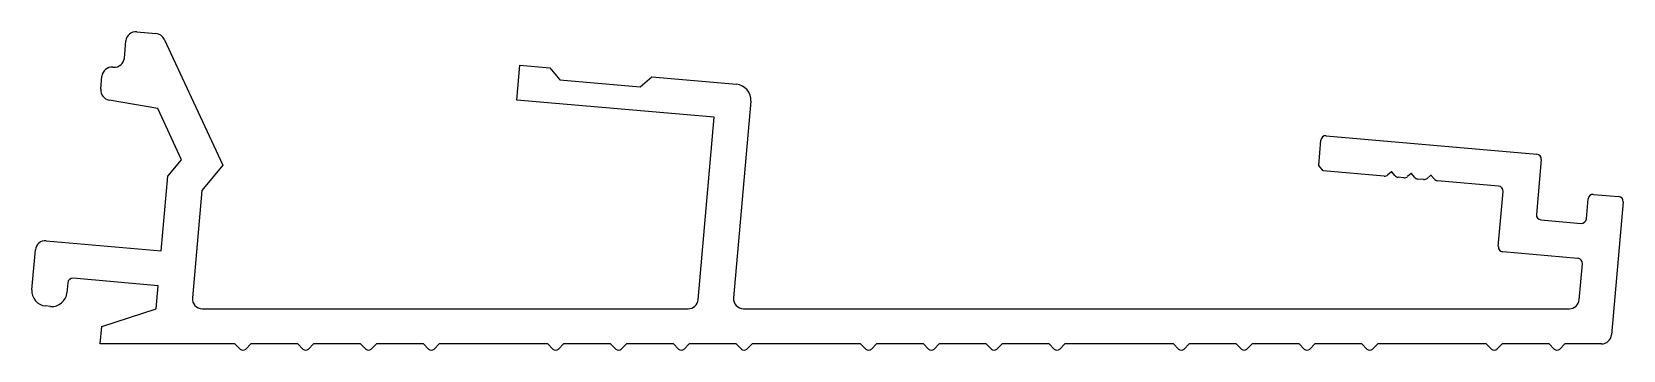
# Model space of a CAD drawing. Extents: x -42.4 to 38.2, y 0 to 16.2.
import ezdxf

# ---------------------------------------------------------------- set-up
doc = ezdxf.new("R2010")
doc.units = 0
doc.layers.add('1', color=7, linetype='CONTINUOUS')

msp = doc.modelspace()

# ---------------------------------------------------------------- linework, layer by layer
at = {"layer": '1', "color": 7, "linetype": 'CONTINUOUS'}
for p, q in [((-37.103, 16.161), (-36.131, 16.076)), ((-37.731, 14.831), (-37.655, 15.697)), ((-35.713, 15.783), (-32.737, 9.402)), ((-38.923, 13.248), (-38.866, 13.906)), ((-38.313, 14.37), (-38.283, 14.367)), ((-17.861, 12.701), (-17.707, 14.464)), ((-17.707, 14.464), (-16.183, 14.331)), ((-16.183, 14.331), (-15.683, 13.735)), ((-15.683, 13.735), (-11.618, 13.379)), ((-11.618, 13.379), (-11.022, 13.879)), ((-11.022, 13.879), (-6.739, 13.504)), ((-36.041, 12.275), (-38.502, 12.701)), ((-34.83, 9.677), (-36.041, 12.275)), ((-7.869, 11.827), (-17.861, 12.701)), ((-6.011, 12.638), (-6.883, 2.67)), ((-8.678, 2.581), (-7.869, 11.827)), ((22.745, 9.389), (22.857, 10.664)), ((23.127, 10.892), (33.787, 9.959)), ((-35.535, 8.836), (-34.83, 9.677)), ((34.014, 9.688), (33.77, 6.899)), ((-32.737, 9.402), (-33.811, 8.122)), ((22.972, 9.118), (22.745, 9.389)), ((26.067, 8.848), (22.972, 9.118)), ((26.435, 9.061), (26.249, 8.905)), ((26.602, 8.874), (26.446, 9.06)), ((27.431, 8.973), (27.246, 8.818)), ((27.598, 8.787), (27.442, 8.972)), ((28.427, 8.886), (28.242, 8.731)), ((28.594, 8.7), (28.438, 8.885)), ((-35.865, 5.061), (-35.535, 8.836)), ((-33.811, 8.122), (-34.288, 2.67)), ((27.063, 8.76), (26.771, 8.786)), ((28.059, 8.673), (27.767, 8.699)), ((28.059, 8.673), (27.767, 8.699)), ((31.858, 8.341), (28.764, 8.612)), ((31.841, 5.281), (32.086, 8.07)), ((36.3, 6.677), (36.389, 7.694)), ((36.66, 7.921), (37.935, 7.809)), ((38.162, 7.538), (37.573, 0.801)), ((33.997, 6.628), (36.029, 6.45)), ((-42.413, 3.084), (-42.236, 5.106)), ((-41.683, 5.57), (-35.865, 5.061)), ((35.874, 4.677), (32.069, 5.01)), ((35.942, 2.581), (36.101, 4.406)), ((-40.595, 3.437), (-40.639, 2.929)), ((-36.02, 3.288), (-40.324, 3.664)), ((-36.123, 2.116), (-36.02, 3.288)), ((-41.463, 2.238), (-41.722, 2.261)), ((-38.871, 1.222), (-36.123, 2.116)), ((-33.78, 2.116), (-9.186, 2.116)), ((-6.375, 2.116), (35.434, 2.116)), ((-38.949, 0.336), (-38.871, 1.222)), ((-32.128, 0.336), (-38.949, 0.336)), ((-31.869, 0.077), (-32.128, 0.336)), ((-31.328, 0.336), (-31.586, 0.077)), ((-28.948, 0.336), (-31.328, 0.336)), ((-28.689, 0.077), (-28.948, 0.336)), ((-28.148, 0.336), (-28.406, 0.077)), ((-25.768, 0.336), (-28.148, 0.336)), ((-25.509, 0.077), (-25.768, 0.336)), ((-24.968, 0.336), (-25.226, 0.077)), ((-22.588, 0.336), (-24.968, 0.336)), ((-22.329, 0.077), (-22.588, 0.336)), ((-21.788, 0.336), (-22.046, 0.077)), ((-16.288, 0.336), (-21.788, 0.336)), ((-16.029, 0.077), (-16.288, 0.336)), ((-15.488, 0.336), (-15.746, 0.077)), ((-13.108, 0.336), (-15.488, 0.336)), ((-12.849, 0.077), (-13.108, 0.336)), ((-12.308, 0.336), (-12.566, 0.077)), ((-9.928, 0.336), (-12.308, 0.336)), ((-9.669, 0.077), (-9.928, 0.336)), ((-9.128, 0.336), (-9.386, 0.077)), ((-6.748, 0.336), (-9.128, 0.336)), ((-6.489, 0.077), (-6.748, 0.336)), ((-5.948, 0.336), (-6.206, 0.077)), ((-0.448, 0.336), (-5.948, 0.336)), ((-0.189, 0.077), (-0.448, 0.336)), ((0.352, 0.336), (0.094, 0.077)), ((2.732, 0.336), (0.352, 0.336)), ((2.991, 0.077), (2.732, 0.336)), ((3.532, 0.336), (3.274, 0.077)), ((5.912, 0.336), (3.532, 0.336)), ((6.171, 0.077), (5.912, 0.336)), ((6.712, 0.336), (6.454, 0.077)), ((9.092, 0.336), (6.712, 0.336)), ((9.351, 0.077), (9.092, 0.336)), ((9.892, 0.336), (9.634, 0.077)), ((15.392, 0.336), (9.892, 0.336)), ((15.651, 0.077), (15.392, 0.336)), ((16.192, 0.336), (15.934, 0.077)), ((18.572, 0.336), (16.192, 0.336)), ((18.831, 0.077), (18.572, 0.336)), ((19.372, 0.336), (19.114, 0.077)), ((21.752, 0.336), (19.372, 0.336)), ((22.011, 0.077), (21.752, 0.336)), ((22.552, 0.336), (22.294, 0.077)), ((24.932, 0.336), (22.552, 0.336)), ((25.191, 0.077), (24.932, 0.336)), ((25.732, 0.336), (25.474, 0.077)), ((31.232, 0.336), (25.732, 0.336)), ((31.491, 0.077), (31.232, 0.336)), ((32.032, 0.336), (31.774, 0.077)), ((34.412, 0.336), (32.032, 0.336)), ((34.671, 0.077), (34.412, 0.336)), ((35.212, 0.336), (34.954, 0.077)), ((37.065, 0.336), (35.212, 0.336))]:
    msp.add_line(p, q, dxfattribs=at)
for centre, radius, start, end in [((-37.147, 15.653), 0.51, 85, 175), ((-36.175, 15.568), 0.51, 25, 85), ((-38.239, 14.875), 0.51, 265, 355), ((-38.358, 13.862), 0.51, 85, 175), ((-38.415, 13.203), 0.51, 175, 260.2), ((-6.808, 12.707), 0.8, 355, 85), ((23.106, 10.642), 0.25, 85, 175), ((33.765, 9.71), 0.25, 355, 85), ((26.089, 9.097), 0.25, 265, 310), ((26.44, 9.054), 0.008, 40, 130), ((26.793, 9.035), 0.25, 220, 265), ((27.436, 8.967), 0.008, 40, 130), ((28.432, 8.88), 0.008, 40, 130), ((27.085, 9.009), 0.25, 265, 310), ((27.789, 8.948), 0.25, 220, 265), ((28.081, 8.922), 0.25, 265, 310), ((28.785, 8.861), 0.25, 220, 265), ((31.836, 8.092), 0.25, 355, 85), ((36.638, 7.672), 0.25, 85, 175), ((37.913, 7.56), 0.25, 355, 85), ((34.019, 6.877), 0.25, 175, 265), ((36.051, 6.699), 0.25, 265, 355), ((-41.728, 5.062), 0.51, 85, 175), ((32.091, 5.259), 0.25, 175, 265), ((35.852, 4.428), 0.25, 355, 85), ((-40.346, 3.415), 0.25, 85, 175), ((-41.655, 3.018), 0.76, 175, 265), ((-41.396, 2.995), 0.76, 265, 355), ((-33.78, 2.626), 0.51, 175, 270), ((-9.186, 2.626), 0.51, 270, 355), ((-6.375, 2.626), 0.51, 175, 270), ((35.434, 2.626), 0.51, 270, 355), ((-31.728, 0.219), 0.2, 225, 315), ((-28.548, 0.219), 0.2, 225, 315), ((-25.368, 0.219), 0.2, 225, 315), ((-22.188, 0.219), 0.2, 225, 315), ((-15.888, 0.219), 0.2, 225, 315), ((-12.708, 0.219), 0.2, 225, 315), ((-9.528, 0.219), 0.2, 225, 315), ((-6.348, 0.219), 0.2, 225, 315), ((-0.048, 0.219), 0.2, 225, 315), ((3.132, 0.219), 0.2, 225, 315), ((6.312, 0.219), 0.2, 225, 315), ((9.492, 0.219), 0.2, 225, 315), ((15.792, 0.219), 0.2, 225, 315), ((18.972, 0.219), 0.2, 225, 315), ((22.152, 0.219), 0.2, 225, 315), ((25.332, 0.219), 0.2, 225, 315), ((31.632, 0.219), 0.2, 225, 315), ((34.812, 0.219), 0.2, 225, 315), ((37.065, 0.846), 0.51, 270, 355)]:
    msp.add_arc(centre, radius, start, end, dxfattribs=at)

doc.saveas('drawing.dxf')
